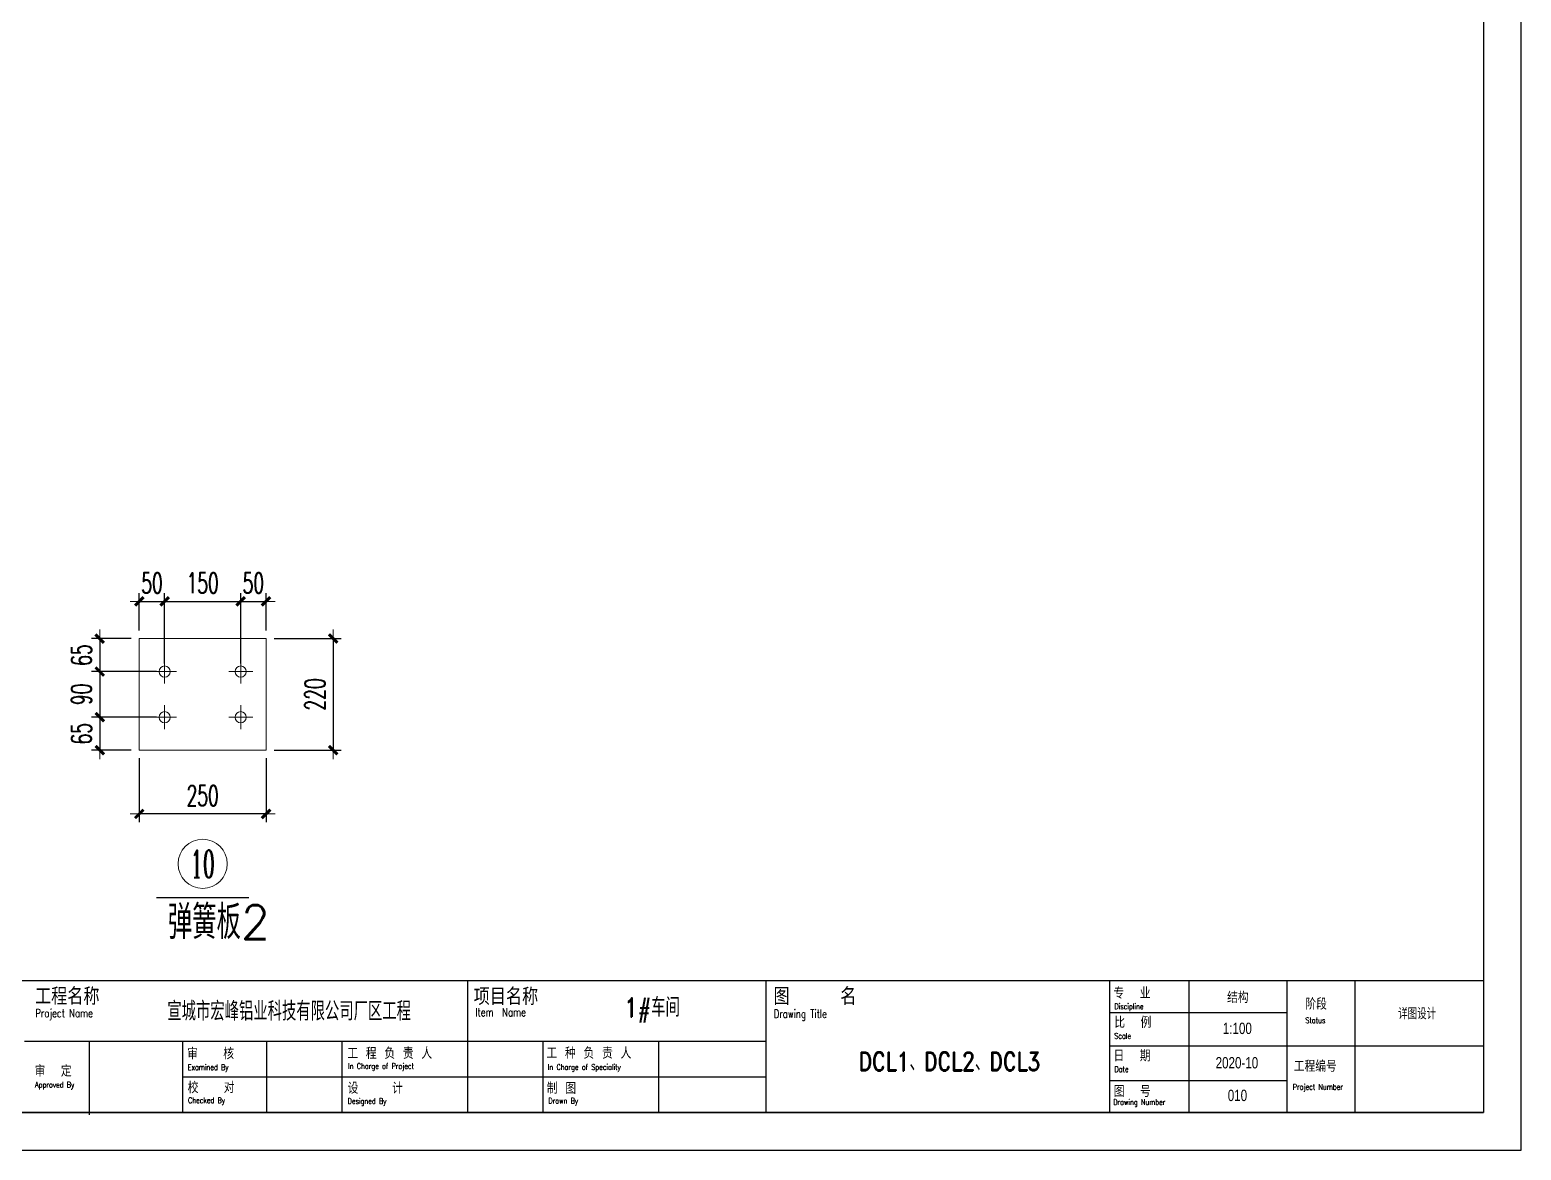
# Model space of a CAD drawing. Header units: inches. Extents: x 129725932 to 129894734, y 55771230 to 55809283.
# Drawn here: x 129885913 to 129894734, y 55796030 to 55802656 of the extents above; entities that cross this region are included whole.
import ezdxf
from ezdxf.enums import TextEntityAlignment as Align

# ---------------------------------------------------------------- set-up
doc = ezdxf.new("R2010")
doc.units = ezdxf.units.IN
doc.header["$MEASUREMENT"] = 0
doc.linetypes.add('CENTER', pattern=[50.8, 31.75, -6.35, 6.35, -6.35])
for name, color, linetype, lineweight in [('Bolt', 252, 'Continuous', 9), ('标注', 8, 'Continuous', 9), ('灰线', 253, 'Continuous', 5), ('轴线层', 1, 'CENTER', 15), ('钢架', 7, 'Continuous', 25)]:
    doc.layers.add(name, color=color, linetype=linetype, lineweight=lineweight)
doc.layers.add('TK', color=140, linetype='Continuous')
doc.styles.add('ARIAL', font='swisscl.ttf', dxfattribs={"width": 0.7})
doc.styles.add('COMPLEX', font='COMPLEX')
doc.styles.add('DIM_FONT', font='romans.shx', dxfattribs={"width": 0.618, "bigfont": '1hztxt.shx'})
doc.styles.add('HZXY', font='romand.shx', dxfattribs={"bigfont": 'hzxy.shx'})
doc.styles.add('ROMANC', font='romanc.shx', dxfattribs={"width": 0.8, "bigfont": 'hztxt.shx'})
doc.styles.get("Standard").update_dxf_attribs({"font": 'txt', "bigfont": 'gbcbig.shx'})
doc.dimstyles.new('WGH(3)', dxfattribs={"dimscale": 1.2, "dimtxt": 100, "dimasz": 0.3, "dimexe": 40, "dimexo": 40, "dimgap": 40, "dimtad": 1, "dimdec": 0, "dimlfac": 0.333333, "dimzin": 0, "dimdsep": 46, "dimtxsty": 'DIM_FONT', "dimblk1": '_DIMX', "dimblk2": '_DIMX', "dimsah": 1, "dimcen": 0.09, "dimclrd": 3, "dimclre": 3, "dimclrt": 7, "dimadec": 0, "dimazin": 0, "dimtfac": 1, "dimtdec": 0, "dimtix": 1, "dimtmove": 2, "dimatfit": 3, "dimldrblk": '_DIMX', "dimfxl": 0, "dimtolj": 1, "dimtzin": 0, "dimarcsym": 0})

# ---------------------------------------------------------------- blocks, each defined once
blk = doc.blocks.new('TK')
at = {"layer": 'TK', "lineweight": -3}
for p, q in [((6350948.5, 2858636.6), (6350948.5, 2870306.6)), ((6350948.5, 2858636.6), (6350948.5, 2870306.6)), ((6350752, 2870110.2), (6350752, 2858833.1)), ((6350752, 2870110.2), (6350752, 2858833.1)), ((6339769.6, 2859520.7), (6350752, 2859520.7)), ((6339769.6, 2859520.7), (6350752, 2859520.7)), ((6345461, 2859520.7), (6345461, 2858833.1)), ((6345461, 2859520.7), (6345461, 2858833.1)), ((6347013.7, 2859520.7), (6347013.7, 2858833.1)), ((6347013.7, 2859520.7), (6347013.7, 2858833.1)), ((6347013.7, 2859520.7), (6347013.7, 2858833.1)), ((6347013.7, 2859520.7), (6347013.7, 2858833.1)), ((6348804.1, 2859520.7), (6348804.1, 2858833.1)), ((6349216.7, 2859520.7), (6349216.7, 2858833.1)), ((6349728.7, 2859520.7), (6349728.7, 2858833.1)), ((6350082.3, 2859520.7), (6350082.3, 2858833.1)), ((6349728.7, 2859351.2), (6348804.1, 2859351.2)), ((6343153, 2859204.2), (6347013.7, 2859204.2)), ((6343153, 2859204.2), (6347013.7, 2859204.2)), ((6343491, 2859204.2), (6343491, 2858833.1)), ((6343976.7, 2859204.2), (6343976.7, 2858833.1)), ((6343976.7, 2859204.2), (6343976.7, 2858833.1)), ((6344413.2, 2859204.2), (6344413.2, 2858833.1)), ((6344806.2, 2859204.2), (6344806.2, 2858833.1)), ((6344806.2, 2859204.2), (6344806.2, 2858833.1)), ((6345853.9, 2859204.2), (6345853.9, 2858833.1)), ((6345853.9, 2859204.2), (6345853.9, 2858833.1)), ((6346455.9, 2859204.2), (6346455.9, 2858833.1)), ((6343491, 2859191), (6343491, 2858819.9)), ((6350752, 2859177.5), (6348804.1, 2859177.5)), ((6343976.7, 2859018.6), (6347013.7, 2859018.6)), ((6343976.7, 2859018.6), (6347013.7, 2859018.6)), ((6349728.7, 2858998.5), (6348804.1, 2858998.5)), ((6350752, 2858833.1), (6334917, 2858833.1)), ((6334917, 2858833.1), (6350752, 2858833.1)), ((6334917, 2858833.1), (6350752, 2858833.1)), ((6350752, 2858833.1), (6334917, 2858833.1)), ((6334425.8, 2858636.6), (6350948.5, 2858636.6)), ((6334425.8, 2858636.6), (6350948.5, 2858636.6))]:
    blk.add_line(p, q, dxfattribs=at)
at = {"layer": 'TK', "lineweight": -3, "style": 'HZXY', "width": 1}
for s, height, p in [('工程名称', 88.41, (6343208.3, 2859393.5)), ('工程名称', 88.41, (6343208.3, 2859393.5)), ('项目名称', 88.41, (6345493, 2859392.2)), ('项目名称', 88.41, (6345493, 2859392.2)), ('图    名', 88.41, (6347054.7, 2859393.4)), ('图    名', 88.41, (6347054.7, 2859393.4)), ('专  业', 58.94, (6348825.2, 2859425.2)), ('阶段', 58.94, (6349824.8, 2859368.6)), ('比  例', 58.94, (6348829.6, 2859273.3)), ('审   核', 58.94, (6344000.8, 2859110.3)), ('审   核', 58.94, (6344000.8, 2859110.3)), ('工 程 负 责 人', 58.94, (6344834.8, 2859111.9)), ('工 程 负 责 人', 58.94, (6344834.8, 2859111.9)), ('工 种 负 责 人', 58.94, (6345872.1, 2859112.8)), ('工 种 负 责 人', 58.94, (6345872.1, 2859112.8)), ('日  期', 58.94, (6348825.2, 2859099.1)), ('审  定 ', 58.94, (6343206.2, 2859019.4)), ('审  定 ', 58.94, (6343206.2, 2859019.4)), ('工程编号', 58.94, (6349764, 2859044.5)), ('校   对', 58.94, (6344003.6, 2858933.4)), ('校   对', 58.94, (6344003.6, 2858933.4)), ('设    计 ', 58.94, (6344836.4, 2858930.2)), ('设    计 ', 58.94, (6344836.4, 2858930.2)), ('制 图', 58.94, (6345873.9, 2858930)), ('制 图', 58.94, (6345873.9, 2858930)), ('图  号', 58.94, (6348826.7, 2858913.7))]:
    blk.add_text(s, height=height, dxfattribs=at).set_placement(p)
at = {"layer": 'TK', "lineweight": -3, "style": 'ROMANC', "text_generation_flag": 6, "width": 0.75}
for s, height, p in [('Project Name', 43.222, (6343209.7, 2859328.6)), ('Project Name', 43.222, (6343209.7, 2859328.6)), ('Item  Name', 43.22, (6345502.5, 2859333.6)), ('Item  Name', 43.22, (6345502.5, 2859333.6)), ('Drawing Title', 43.222, (6347055.7, 2859325.2)), ('Drawing Title', 43.222, (6347055.7, 2859325.2)), ('Discipline', 29.47, (6348830.1, 2859370.7)), ('Status', 29.47, (6349824.6, 2859298.2)), ('Scale', 29.47, (6348829.4, 2859217)), ('Examined By', 29.47, (6344003.5, 2859053.7)), ('Examined By', 29.47, (6344003.5, 2859053.7)), ('In Charge of Project', 29.47, (6344839.1, 2859059.6)), ('In Charge of Project', 29.47, (6344839.1, 2859059.6)), ('In Charge of Speciality', 29.47, (6345879.2, 2859054.9)), ('In Charge of Speciality', 29.47, (6345879.2, 2859054.9)), ('Date', 29.47, (6348830.1, 2859043.5)), ('Approved By', 29.47, (6343208.6, 2858963)), ('Approved By', 29.47, (6343208.6, 2858963)), ('Project Number', 29.47, (6349759.1, 2858951.3)), ('Checked By', 29.47, (6344005.3, 2858881.5)), ('Checked By', 29.47, (6344005.3, 2858881.5)), ('Designed By', 29.47, (6344836.6, 2858877.3)), ('Designed By', 29.47, (6344836.6, 2858877.3)), ('Drawn By', 29.47, (6345882, 2858878.9)), ('Drawn By', 29.47, (6345882, 2858878.9)), ('Drawing Number', 29.47, (6348823.9, 2858872.2))]:
    blk.add_text(s, height=height, rotation=180, dxfattribs=at).set_placement(p)
at = {"layer": 'TK', "lineweight": -3}
for tag, height, style, width, p in [('DISCIPLINE', 58.9, 'HZXY', 1, (6349472.7, 2859435.4)), ('PROJECT-NAME', 98.2, 'HZXY', 0.8, (6344531.8, 2859366.2)), ('ITEM-NAME', 98.2, 'HZXY', 0.8, (6346423, 2859369.9)), ('STATUS', 58.9, 'HZXY', 0.8, (6350406.5, 2859350.8)), ('版本号', 58.9, 'HZXY', 1, (6342281.9, 2859251.5)), ('REWORK-DATE', 58.9, 'ARIAL', 1, (6342814.4, 2859259)), ('DRAWING-TITLE', 98.2, 'HZXY', 0.8, (6347969.5, 2859229.5)), ('SCALE', 58.9, 'ARIAL', 1, (6349470.2, 2859271.1)), ('REWORK-DATE', 58.9, 'ARIAL', 1, (6342814.4, 2859087.1)), ('DRAWING-TITLE', 98.2, 'HZXY', 0.8, (6347970.5, 2859098.8)), ('DATE', 58.9, 'ARIAL', 1, (6349468, 2859092.1)), ('版本号', 58.9, 'HZXY', 1, (6342281.9, 2859078.2)), ('PROJECT-NUMBER', 58.9, 'ARIAL', 0.9, (6350395.7, 2859013.3)), ('DRAWING-TITLE', 98.2, 'HZXY', 0.8, (6347972.1, 2858962.5)), ('版本号', 58.9, 'HZXY', 1, (6342281.9, 2858912.2)), ('REWORK-DATE', 58.9, 'ARIAL', 1, (6342814.4, 2858915.2)), ('DRAWING-NUMBER', 58.9, 'ARIAL', 1, (6349470.8, 2858922))]:
    blk.add_attdef(tag, text='', height=height, dxfattribs=dict(at, style=style, width=width)).set_placement(p, align=Align.MIDDLE)
blk = doc.blocks.new('_DIMX')
blk.add_line((-150, 0), (150, 0))
at = {"const_width": 50}
blk.add_lwpolyline([(-70, -70), (70, 70)], dxfattribs=at)
blk = doc.blocks.new('*D757')
at = {"layer": 'Defpoints', "color": 0}
for p in [(129886559.9, 55798395.4), (129887309.9, 55798395.4), (129886559.9, 55798018.6)]:
    blk.add_point(p, dxfattribs=at)
at = {"layer": '标注', "color": 3, "lineweight": -2}
for p, q in [((129886559.9, 55798347.4), (129886559.9, 55797970.6)), ((129887309.9, 55798347.4), (129887309.9, 55797970.6)), ((129887309.5, 55798018.6), (129886560.2, 55798018.6))]:
    blk.add_line(p, q, dxfattribs=at)
at = {"layer": '标注', "color": 3, "lineweight": -2, "xscale": 0.3599999999999997, "yscale": 0.3599999999999997, "zscale": 0.3599999999999997, "rotation": 180}
blk.add_blockref('_DIMX', (129886559.9, 55798018.6), dxfattribs=at)
at = {"layer": '标注', "color": 3, "lineweight": -2, "xscale": 0.3599999999999997, "yscale": 0.3599999999999997, "zscale": 0.3599999999999997}
blk.add_blockref('_DIMX', (129887309.9, 55798018.6), dxfattribs=at)
at = {"layer": '标注', "color": 7, "insert": (129886934.9, 55798126.6), "char_height": 120, "attachment_point": 5, "style": 'DIM_FONT'}
blk.add_mtext('\\A1;250', dxfattribs=at)
blk = doc.blocks.new('*D758')
at = {"layer": 'Defpoints', "color": 0}
for p in [(129887309.9, 55799055.4), (129887309.9, 55798395.4), (129887706.9, 55798395.4)]:
    blk.add_point(p, dxfattribs=at)
at = {"layer": '标注', "color": 3, "lineweight": -2}
for p, q in [((129887357.9, 55799055.4), (129887754.9, 55799055.4)), ((129887706.9, 55799055.1), (129887706.9, 55798395.8)), ((129887357.9, 55798395.4), (129887754.9, 55798395.4))]:
    blk.add_line(p, q, dxfattribs=at)
at = {"layer": '标注', "color": 3, "lineweight": -2, "xscale": 0.3599999999999997, "yscale": 0.3599999999999997, "zscale": 0.3599999999999997}
for p, rotation in [((129887706.9, 55799055.4), 90), ((129887706.9, 55798395.4), 270)]:
    blk.add_blockref('_DIMX', p, dxfattribs=dict(at, rotation=rotation))
at = {"layer": '标注', "color": 7, "insert": (129887598.9, 55798725.4), "char_height": 120, "attachment_point": 5, "rotation": 90, "style": 'DIM_FONT'}
blk.add_mtext('\\A1;220', dxfattribs=at)
blk = doc.blocks.new('*D759')
at = {"layer": 'Defpoints', "color": 0}
for p in [(129886709.9, 55799275.8), (129886559.9, 55799055.4), (129886709.9, 55798860.4)]:
    blk.add_point(p, dxfattribs=at)
at = {"layer": '标注', "color": 3, "lineweight": -2}
for p, q in [((129886559.5, 55799275.8), (129886559.2, 55799275.8)), ((129886559.9, 55799103.4), (129886559.9, 55799323.8)), ((129886559.9, 55799275.8), (129886709.9, 55799275.8)), ((129886709.9, 55798908.4), (129886709.9, 55799323.8)), ((129886710.2, 55799275.8), (129886710.6, 55799275.8))]:
    blk.add_line(p, q, dxfattribs=at)
at = {"layer": '标注', "color": 3, "lineweight": -2, "xscale": 0.3599999999999997, "yscale": 0.3599999999999997, "zscale": 0.3599999999999997}
blk.add_blockref('_DIMX', (129886559.9, 55799275.8), dxfattribs=at)
at = {"layer": '标注', "color": 3, "lineweight": -2, "xscale": 0.3599999999999997, "yscale": 0.3599999999999997, "zscale": 0.3599999999999997, "rotation": 180}
blk.add_blockref('_DIMX', (129886709.9, 55799275.8), dxfattribs=at)
at = {"layer": '标注', "color": 7, "insert": (129886634.9, 55799383.8), "char_height": 120, "attachment_point": 5, "style": 'DIM_FONT'}
blk.add_mtext('\\A1;50', dxfattribs=at)
blk = doc.blocks.new('*D760')
at = {"layer": 'Defpoints', "color": 0}
for p in [(129887159.9, 55799275.8), (129886709.9, 55798860.4), (129887159.9, 55798860.4)]:
    blk.add_point(p, dxfattribs=at)
at = {"layer": '标注', "color": 3, "lineweight": -2}
for p, q in [((129886709.9, 55798908.4), (129886709.9, 55799323.8)), ((129886710.2, 55799275.8), (129887159.5, 55799275.8)), ((129887159.9, 55798908.4), (129887159.9, 55799323.8))]:
    blk.add_line(p, q, dxfattribs=at)
at = {"layer": '标注', "color": 3, "lineweight": -2, "xscale": 0.3599999999999997, "yscale": 0.3599999999999997, "zscale": 0.3599999999999997, "rotation": 180}
blk.add_blockref('_DIMX', (129886709.9, 55799275.8), dxfattribs=at)
at = {"layer": '标注', "color": 3, "lineweight": -2, "xscale": 0.3599999999999997, "yscale": 0.3599999999999997, "zscale": 0.3599999999999997}
blk.add_blockref('_DIMX', (129887159.9, 55799275.8), dxfattribs=at)
at = {"layer": '标注', "color": 7, "insert": (129886934.9, 55799383.8), "char_height": 120, "attachment_point": 5, "style": 'DIM_FONT'}
blk.add_mtext('\\A1;150', dxfattribs=at)
blk = doc.blocks.new('*D761')
at = {"layer": 'Defpoints', "color": 0}
for p in [(129887309.9, 55799275.8), (129887309.9, 55799055.4), (129887159.9, 55798860.4)]:
    blk.add_point(p, dxfattribs=at)
at = {"layer": '标注', "color": 3, "lineweight": -2}
for p, q in [((129887159.5, 55799275.8), (129887159.2, 55799275.8)), ((129887159.9, 55798908.4), (129887159.9, 55799323.8)), ((129887159.9, 55799275.8), (129887309.9, 55799275.8)), ((129887309.9, 55799103.4), (129887309.9, 55799323.8)), ((129887310.2, 55799275.8), (129887310.6, 55799275.8))]:
    blk.add_line(p, q, dxfattribs=at)
at = {"layer": '标注', "color": 3, "lineweight": -2, "xscale": 0.3599999999999997, "yscale": 0.3599999999999997, "zscale": 0.3599999999999997}
blk.add_blockref('_DIMX', (129887159.9, 55799275.8), dxfattribs=at)
at = {"layer": '标注', "color": 3, "lineweight": -2, "xscale": 0.3599999999999997, "yscale": 0.3599999999999997, "zscale": 0.3599999999999997, "rotation": 180}
blk.add_blockref('_DIMX', (129887309.9, 55799275.8), dxfattribs=at)
at = {"layer": '标注', "color": 7, "insert": (129887234.9, 55799383.8), "char_height": 120, "attachment_point": 5, "style": 'DIM_FONT'}
blk.add_mtext('\\A1;50', dxfattribs=at)
blk = doc.blocks.new('*D762')
at = {"layer": 'Defpoints', "color": 0}
for p in [(129886559.9, 55799055.4), (129886326.1, 55798860.4), (129886709.9, 55798860.4)]:
    blk.add_point(p, dxfattribs=at)
at = {"layer": '标注', "color": 3, "lineweight": -2}
for p, q in [((129886511.9, 55799055.4), (129886278.1, 55799055.4)), ((129886326.1, 55799055.8), (129886326.1, 55799056.2)), ((129886326.1, 55799055.4), (129886326.1, 55798860.4)), ((129886661.9, 55798860.4), (129886278.1, 55798860.4)), ((129886326.1, 55798860.1), (129886326.1, 55798859.7))]:
    blk.add_line(p, q, dxfattribs=at)
at = {"layer": '标注', "color": 3, "lineweight": -2, "xscale": 0.3599999999999997, "yscale": 0.3599999999999997, "zscale": 0.3599999999999997}
for p, rotation in [((129886326.1, 55799055.4), 270), ((129886326.1, 55798860.4), 90)]:
    blk.add_blockref('_DIMX', p, dxfattribs=dict(at, rotation=rotation))
at = {"layer": '标注', "color": 7, "insert": (129886218.1, 55798957.9), "char_height": 120, "attachment_point": 5, "rotation": 90, "style": 'DIM_FONT'}
blk.add_mtext('\\A1;65', dxfattribs=at)
blk = doc.blocks.new('*D763')
at = {"layer": 'Defpoints', "color": 0}
for p in [(129886709.9, 55798860.4), (129886326.1, 55798590.4), (129886709.9, 55798590.4)]:
    blk.add_point(p, dxfattribs=at)
at = {"layer": '标注', "color": 3, "lineweight": -2}
for p, q in [((129886661.9, 55798860.4), (129886278.1, 55798860.4)), ((129886326.1, 55798860.1), (129886326.1, 55798590.8)), ((129886661.9, 55798590.4), (129886278.1, 55798590.4))]:
    blk.add_line(p, q, dxfattribs=at)
at = {"layer": '标注', "color": 3, "lineweight": -2, "xscale": 0.3599999999999997, "yscale": 0.3599999999999997, "zscale": 0.3599999999999997}
for p, rotation in [((129886326.1, 55798860.4), 90), ((129886326.1, 55798590.4), 270)]:
    blk.add_blockref('_DIMX', p, dxfattribs=dict(at, rotation=rotation))
at = {"layer": '标注', "color": 7, "insert": (129886218.1, 55798725.4), "char_height": 120, "attachment_point": 5, "rotation": 90, "style": 'DIM_FONT'}
blk.add_mtext('\\A1;90', dxfattribs=at)
blk = doc.blocks.new('*D764')
at = {"layer": 'Defpoints', "color": 0}
for p in [(129886709.9, 55798590.4), (129886326.1, 55798395.4), (129886559.9, 55798395.4)]:
    blk.add_point(p, dxfattribs=at)
at = {"layer": '标注', "color": 3, "lineweight": -2}
for p, q in [((129886661.9, 55798590.4), (129886278.1, 55798590.4)), ((129886326.1, 55798590.8), (129886326.1, 55798591.2)), ((129886326.1, 55798590.4), (129886326.1, 55798395.4)), ((129886511.9, 55798395.4), (129886278.1, 55798395.4)), ((129886326.1, 55798395.1), (129886326.1, 55798394.7))]:
    blk.add_line(p, q, dxfattribs=at)
at = {"layer": '标注', "color": 3, "lineweight": -2, "xscale": 0.3599999999999997, "yscale": 0.3599999999999997, "zscale": 0.3599999999999997}
for p, rotation in [((129886326.1, 55798590.4), 270), ((129886326.1, 55798395.4), 90)]:
    blk.add_blockref('_DIMX', p, dxfattribs=dict(at, rotation=rotation))
at = {"layer": '标注', "color": 7, "insert": (129886218.1, 55798492.9), "char_height": 120, "attachment_point": 5, "rotation": 90, "style": 'DIM_FONT'}
blk.add_mtext('\\A1;65', dxfattribs=at)
blk = doc.blocks.new('轴线标号')
at = {"lineweight": 13}
blk.add_circle((0, 0), 0.5, dxfattribs=at)
at = {"layer": '钢架', "lineweight": 13, "style": 'COMPLEX', "width": 1.041667}
blk.add_attdef('A', text='', height=0.56, dxfattribs=at).set_placement((-0.25, -0.28), (0.25, -0.28), align=Align.FIT)

msp = doc.modelspace()

# ---------------------------------------------------------------- linework, layer by layer
msp.add_line((129886662.1, 55797523.2), (129887207.6, 55797523.2))
at = {"layer": 'Bolt'}
for p, q in [((129886709.9, 55798931.5), (129886709.9, 55798789.4)), ((129887159.9, 55798931.5), (129887159.9, 55798789.4)), ((129886780.9, 55798860.4), (129886638.8, 55798860.4)), ((129887230.9, 55798860.4), (129887088.8, 55798860.4)), ((129886709.9, 55798661.5), (129886709.9, 55798519.4)), ((129887159.9, 55798661.5), (129887159.9, 55798519.4)), ((129886780.9, 55798590.4), (129886638.8, 55798590.4)), ((129887230.9, 55798590.4), (129887088.8, 55798590.4))]:
    msp.add_line(p, q, dxfattribs=at)
for centre in [(129886709.9, 55798860.4), (129887159.9, 55798860.4), (129886709.9, 55798590.4), (129887159.9, 55798590.4)]:
    msp.add_circle(centre, 33, dxfattribs=at)
at = {"layer": '灰线'}
msp.add_lwpolyline([(129886559.9, 55799055.4), (129887309.9, 55799055.4), (129887309.9, 55798395.4), (129886559.9, 55798395.4)], close=True, dxfattribs=at)

# ---------------------------------------------------------------- block references
ref = msp.add_blockref('TK', (122681995.7, 52549491.3), dxfattribs=dict(xscale=1.135694626611662, yscale=1.135694621207368, zscale=1.135694628993601))
ref.add_attrib('STATUS', '详图设计', dxfattribs={"layer": 'TK', "lineweight": -3, "height": 66.94, "style": 'HZXY', "width": 0.8}).set_placement((129894118.3, 55796840.7), align=Align.MIDDLE)
ref.add_attrib('PROJECT-NAME', '宣城市宏峰铝业科技有限公司厂区工程', dxfattribs={"layer": 'TK', "lineweight": -3, "height": 111.562, "style": 'HZXY', "width": 0.8}).set_placement((129887446.4, 55796858.1), align=Align.MIDDLE)
ref.add_attrib('DRAWING-TITLE', 'DCL1、DCL2、DCL3', dxfattribs={"layer": 'TK', "lineweight": -3, "height": 111.562, "style": 'HZXY', "width": 0.8}).set_placement((129891351.7, 55796554.4), align=Align.MIDDLE)
ref.add_attrib('ITEM-NAME', '1#车间', dxfattribs={"layer": 'TK', "lineweight": -3, "height": 111.56, "style": 'HZXY', "width": 0.8}).set_placement((129889594.2, 55796862.3), align=Align.MIDDLE)
ref.add_attrib('SCALE', '1:100', dxfattribs={"layer": 'TK', "lineweight": -3, "height": 66.94, "style": 'ARIAL', "width": 1}).set_placement((129893054.9, 55796750.1), align=Align.MIDDLE)
ref.add_attrib('DATE', '2020-10', dxfattribs={"layer": 'TK', "lineweight": -3, "height": 66.94, "style": 'ARIAL', "width": 1}).set_placement((129893052.4, 55796546.8), align=Align.MIDDLE)
ref.add_attrib('DRAWING-NUMBER', '010', dxfattribs={"layer": 'TK', "lineweight": -3, "height": 66.94, "style": 'ARIAL', "width": 1}).set_placement((129893055.5, 55796353.6), align=Align.MIDDLE)
ref.add_attrib('DISCIPLINE', '结构', dxfattribs={"layer": 'TK', "lineweight": -3, "height": 66.94, "style": 'HZXY', "width": 1}).set_placement((129893057.7, 55796936.7), align=Align.MIDDLE)
ref = msp.add_blockref('轴线标号', (129886934.9, 55797722.9), dxfattribs=dict(xscale=290.6235134154558, yscale=290.6235134080052, zscale=290.6235134116318))
ref.add_attrib('A', '10', dxfattribs={"layer": '钢架', "lineweight": 13, "height": 162.75, "style": 'COMPLEX', "width": 0.646552}).set_placement((129886862.2, 55797641.5), (129887007.5, 55797641.5), align=Align.FIT)

# ---------------------------------------------------------------- texts
at = {"layer": '轴线层', "color": 4, "linetype": 'ByBlock', "insert": (129886729, 55797478.3), "char_height": 200, "width": 731.85, "attachment_point": 1}
msp.add_mtext('弹簧板2', dxfattribs=at)

# ---------------------------------------------------------------- dimensions: what is measured, and where the dimension line sits
at = {"layer": '标注'}
for base, p1, p2, picture, middle in [((129886709.9, 55799275.8), (129886559.9, 55799055.4), (129886709.9, 55798860.4), '*D759', (129886634.9, 55799383.8)), ((129887159.9, 55799275.8), (129886709.9, 55798860.4), (129887159.9, 55798860.4), '*D760', (129886934.9, 55799383.8)), ((129887309.9, 55799275.8), (129887159.9, 55798860.4), (129887309.9, 55799055.4), '*D761', (129887234.9, 55799383.8)), ((129886559.9, 55798018.6), (129887309.9, 55798395.4), (129886559.9, 55798395.4), '*D757', (129886934.9, 55798126.6))]:
    dim = msp.add_linear_dim(base=base, p1=p1, p2=p2, dimstyle='WGH(3)', dxfattribs=at)
    dim.commit()
    dim.dimension.update_dxf_attribs({"geometry": picture, "text_midpoint": middle})
for base, p1, p2, picture, middle in [((129886326.1, 55798860.4), (129886559.9, 55799055.4), (129886709.9, 55798860.4), '*D762', (129886218.1, 55798957.9)), ((129887706.9, 55798395.4), (129887309.9, 55799055.4), (129887309.9, 55798395.4), '*D758', (129887598.9, 55798725.4)), ((129886326.1, 55798590.4), (129886709.9, 55798860.4), (129886709.9, 55798590.4), '*D763', (129886218.1, 55798725.4)), ((129886326.1, 55798395.4), (129886709.9, 55798590.4), (129886559.9, 55798395.4), '*D764', (129886218.1, 55798492.9))]:
    dim = msp.add_linear_dim(base=base, p1=p1, p2=p2, angle=90, dimstyle='WGH(3)', dxfattribs=at)
    dim.commit()
    dim.dimension.update_dxf_attribs({"geometry": picture, "text_midpoint": middle})

doc.saveas('drawing.dxf')
